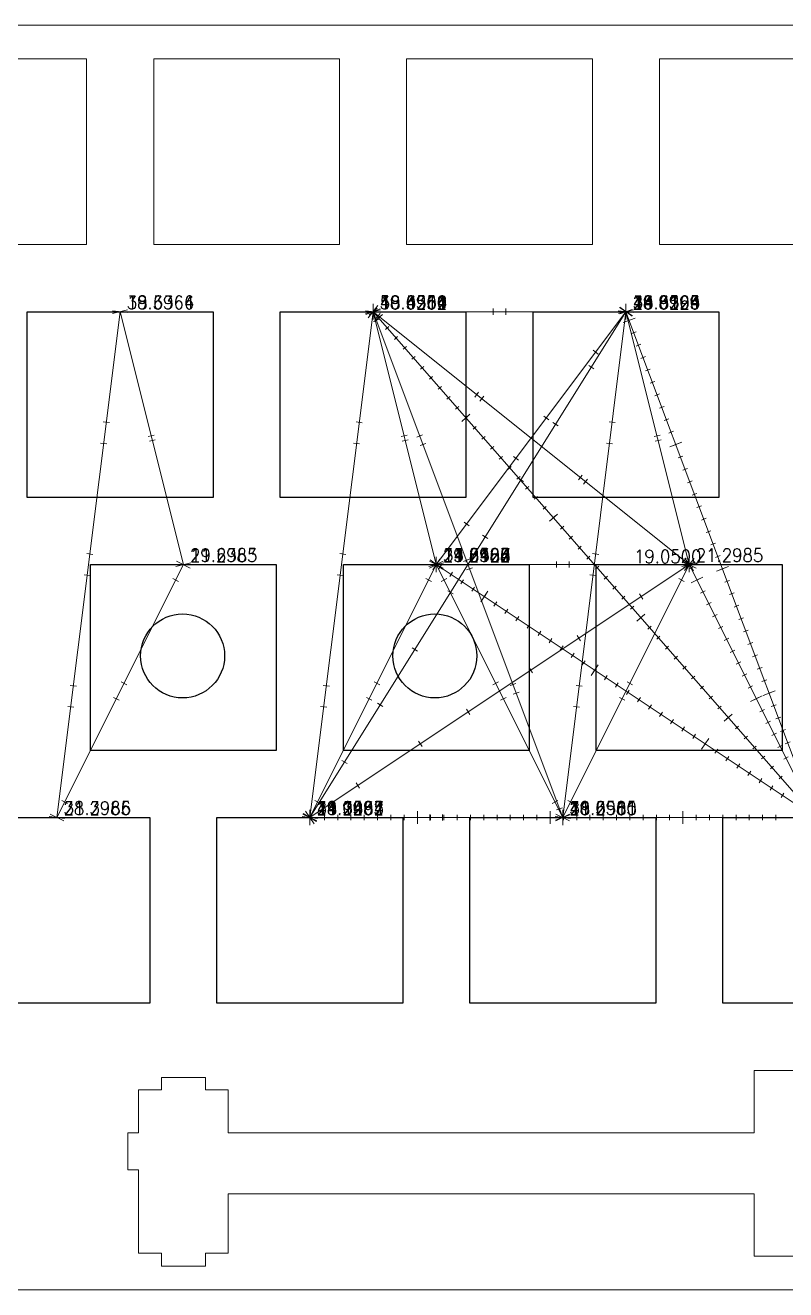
# Model space of a CAD drawing. Header units: millimetres. Extents: x 0 to 286, y 0 to 96.
# Drawn here: x 69.2 to 126.4, y 0.3 to 95.5 of the extents above; entities that cross this region are included whole.
import ezdxf

# ---------------------------------------------------------------- set-up
doc = ezdxf.new("R2010")
doc.units = ezdxf.units.MM
doc.layers.get('0').update_dxf_attribs({"lineweight": 5, "true_color": 0xffffff})
for name, color, linetype, lineweight, true_color in [('bkey', 94, 'Continuous', 5, 0x008000), ('dim0', 6, 'Continuous', 5, 0xff00ff), ('dim1', 3, 'Continuous', 5, 0x00ff00), ('dim2', 5, 'Continuous', 5, 0x0000ff), ('dim3', 4, 'Continuous', 5, 0x00ffff), ('dim4', 2, 'Continuous', 5, 0xffff00), ('dim5', 30, 'Continuous', 5, 0xff7f00), ('key-layer', 1, 'Continuous', 25, 0xff0000), ('main-keys', 2, 'Continuous', 25, 0xffff00)]:
    doc.layers.add(name, color=color, linetype=linetype, lineweight=lineweight, true_color=true_color)
doc.styles.add('textstyle13', font='')
doc.styles.add('textstyle14', font='')
doc.styles.add('textstyle15', font='')
doc.styles.add('textstyle16', font='')
doc.styles.add('textstyle17', font='')
doc.styles.add('textstyle18', font='')
doc.styles.add('textstyle19', font='')
doc.styles.add('textstyle20', font='')
doc.styles.add('textstyle21', font='')
doc.styles.add('textstyle22', font='')
doc.styles.add('textstyle23', font='')
doc.styles.add('textstyle24', font='')
doc.styles.add('textstyle26', font='')
doc.styles.add('textstyle27', font='')
doc.styles.add('textstyle28', font='')
doc.styles.add('textstyle30', font='')
doc.styles.add('textstyle31', font='')
doc.styles.add('textstyle32', font='')
doc.styles.add('textstyle33', font='')
doc.styles.add('textstyle34', font='')
doc.styles.add('textstyle35', font='')
doc.styles.add('textstyle36', font='')
doc.styles.add('textstyle37', font='')
doc.styles.add('textstyle38', font='')
doc.styles.add('textstyle40', font='')
doc.styles.add('textstyle41', font='')
doc.styles.add('textstyle42', font='')
doc.styles.add('textstyle43', font='')
doc.styles.add('textstyle47', font='')
doc.styles.add('textstyle48', font='')
doc.styles.add('textstyle49', font='')
doc.styles.add('textstyle50', font='')
doc.styles.add('textstyle74', font='')
doc.styles.add('textstyle76', font='')
doc.styles.add('textstyle85', font='')
doc.styles.add('textstyle86', font='')
doc.styles.add('textstyle96', font='')
doc.styles.add('textstyle97', font='')
doc.styles.get('textstyle13').set_extended_font_data('standard')
doc.styles.get('textstyle14').set_extended_font_data('standard')
doc.styles.get('textstyle15').set_extended_font_data('standard')
doc.styles.get('textstyle16').set_extended_font_data('standard')
doc.styles.get('textstyle17').set_extended_font_data('standard')
doc.styles.get('textstyle18').set_extended_font_data('standard')
doc.styles.get('textstyle19').set_extended_font_data('standard')
doc.styles.get('textstyle20').set_extended_font_data('standard')
doc.styles.get('textstyle21').set_extended_font_data('standard')
doc.styles.get('textstyle22').set_extended_font_data('standard')
doc.styles.get('textstyle23').set_extended_font_data('standard')
doc.styles.get('textstyle24').set_extended_font_data('standard')
doc.styles.get('textstyle26').set_extended_font_data('standard')
doc.styles.get('textstyle27').set_extended_font_data('standard')
doc.styles.get('textstyle28').set_extended_font_data('standard')
doc.styles.get('textstyle30').set_extended_font_data('standard')
doc.styles.get('textstyle31').set_extended_font_data('standard')
doc.styles.get('textstyle32').set_extended_font_data('standard')
doc.styles.get('textstyle33').set_extended_font_data('standard')
doc.styles.get('textstyle34').set_extended_font_data('standard')
doc.styles.get('textstyle35').set_extended_font_data('standard')
doc.styles.get('textstyle36').set_extended_font_data('standard')
doc.styles.get('textstyle37').set_extended_font_data('standard')
doc.styles.get('textstyle38').set_extended_font_data('standard')
doc.styles.get('textstyle40').set_extended_font_data('standard')
doc.styles.get('textstyle41').set_extended_font_data('standard')
doc.styles.get('textstyle42').set_extended_font_data('standard')
doc.styles.get('textstyle43').set_extended_font_data('standard')
doc.styles.get('textstyle47').set_extended_font_data('standard')
doc.styles.get('textstyle48').set_extended_font_data('standard')
doc.styles.get('textstyle49').set_extended_font_data('standard')
doc.styles.get('textstyle50').set_extended_font_data('standard')
doc.styles.get('textstyle74').set_extended_font_data('standard')
doc.styles.get('textstyle76').set_extended_font_data('standard')
doc.styles.get('textstyle85').set_extended_font_data('standard')
doc.styles.get('textstyle86').set_extended_font_data('standard')
doc.styles.get('textstyle96').set_extended_font_data('standard')
doc.styles.get('textstyle97').set_extended_font_data('standard')

msp = doc.modelspace()

# ---------------------------------------------------------------- linework, layer by layer
at = {"color": 0}
for p, q in [((0.095, 95.507), (285.845, 95.507)), ((59.77, 92.983), (73.769, 92.983)), ((73.769, 92.983), (73.769, 78.984)), ((78.82, 92.983), (92.819, 92.983)), ((78.82, 78.984), (78.82, 92.983)), ((92.819, 92.983), (92.819, 78.984)), ((97.868, 92.983), (111.869, 92.983)), ((97.868, 78.984), (97.868, 92.983)), ((111.869, 92.983), (111.869, 78.984)), ((116.918, 92.983), (130.919, 92.983)), ((116.918, 78.984), (116.918, 92.983)), ((73.769, 78.984), (59.77, 78.984)), ((92.819, 78.984), (78.82, 78.984)), ((111.869, 78.984), (97.868, 78.984)), ((130.919, 78.984), (116.918, 78.984)), ((69.295, 73.933), (83.294, 73.933)), ((69.295, 59.934), (69.295, 73.933)), ((83.294, 73.933), (83.294, 59.934)), ((88.345, 73.933), (102.344, 73.933)), ((88.345, 59.934), (88.345, 73.933)), ((102.344, 73.933), (102.344, 59.934)), ((107.395, 73.933), (121.394, 73.933)), ((107.395, 59.934), (107.395, 73.933)), ((121.394, 73.933), (121.394, 59.934)), ((83.294, 59.934), (69.295, 59.934)), ((102.344, 59.934), (88.345, 59.934)), ((121.394, 59.934), (107.395, 59.934)), ((74.057, 54.883), (88.056, 54.883)), ((74.057, 40.884), (74.057, 54.883)), ((88.056, 54.883), (88.056, 40.884)), ((93.107, 54.883), (107.107, 54.883)), ((93.107, 40.884), (93.107, 54.883)), ((107.107, 54.883), (107.107, 40.884)), ((112.157, 54.883), (126.157, 54.883)), ((112.157, 40.884), (112.157, 54.883)), ((126.157, 54.883), (126.157, 40.884)), ((88.056, 40.884), (74.057, 40.884)), ((107.107, 40.884), (93.107, 40.884)), ((126.157, 40.884), (112.157, 40.884)), ((64.532, 35.833), (78.531, 35.833)), ((78.531, 35.833), (78.531, 21.834)), ((83.582, 35.833), (97.582, 35.833)), ((83.582, 21.834), (83.582, 35.833)), ((97.582, 35.833), (97.582, 21.834)), ((102.632, 35.833), (116.632, 35.833)), ((102.632, 21.834), (102.632, 35.833)), ((116.632, 35.833), (116.632, 21.834)), ((121.682, 35.833), (135.682, 35.833)), ((121.682, 21.834), (121.682, 35.833)), ((78.531, 21.834), (64.532, 21.834)), ((97.582, 21.834), (83.582, 21.834)), ((116.632, 21.834), (102.632, 21.834)), ((135.682, 21.834), (121.682, 21.834)), ((82.713, 16.233), (79.412, 16.233)), ((79.412, 16.233), (79.412, 15.313)), ((82.713, 15.313), (82.713, 16.233)), ((124.062, 16.783), (124.062, 12.083)), ((138.063, 16.783), (124.062, 16.783)), ((79.412, 15.313), (77.687, 15.313)), ((77.687, 15.313), (77.687, 12.083)), ((84.438, 15.313), (82.713, 15.313)), ((84.438, 12.083), (84.438, 15.313)), ((77.687, 12.083), (76.863, 12.083)), ((76.863, 12.083), (76.863, 9.284)), ((124.062, 12.083), (84.438, 12.083)), ((76.863, 9.284), (77.687, 9.284)), ((77.687, 9.284), (77.687, 3.014)), ((84.438, 3.014), (84.438, 7.483)), ((84.438, 7.483), (124.062, 7.483)), ((124.062, 7.483), (124.062, 2.784)), ((77.687, 3.014), (79.412, 3.014)), ((79.412, 3.014), (79.412, 2.033)), ((82.713, 2.033), (82.713, 3.014)), ((82.713, 3.014), (84.438, 3.014)), ((79.412, 2.033), (82.713, 2.033)), ((124.062, 2.784), (138.063, 2.784)), ((285.845, 0.258), (0.095, 0.258))]:
    msp.add_line(p, q, dxfattribs=at)
at = {"layer": 'bkey'}
for p, q in [((95.041, 73.667), (95.648, 74.199)), ((128.682, 35.833), (95.344, 73.933)), ((95.453, 73.196), (96.06, 73.727)), ((95.635, 73.356), (95.878, 73.568)), ((113.941, 73.763), (114.848, 74.103)), ((114.184, 73.116), (115.09, 73.456)), ((128.682, 35.833), (114.395, 73.933)), ((114.456, 73.218), (114.818, 73.354)), ((96.294, 72.603), (96.537, 72.815)), ((114.807, 72.282), (115.17, 72.418)), ((96.952, 71.85), (97.195, 72.063)), ((115.158, 71.346), (115.521, 71.482)), ((97.611, 71.098), (97.854, 71.31)), ((98.269, 70.345), (98.512, 70.558)), ((115.509, 70.409), (115.872, 70.545)), ((98.928, 69.593), (99.171, 69.805)), ((115.86, 69.473), (116.223, 69.609)), ((99.586, 68.84), (99.829, 69.053)), ((116.211, 68.537), (116.574, 68.673)), ((100.245, 68.087), (100.488, 68.3)), ((116.562, 67.6), (116.925, 67.736)), ((100.903, 67.335), (101.146, 67.547)), ((101.562, 66.582), (101.805, 66.795)), ((116.914, 66.664), (117.276, 66.8)), ((102.038, 65.67), (102.645, 66.202)), ((102.22, 65.83), (102.463, 66.042)), ((117.265, 65.728), (117.627, 65.864)), ((102.879, 65.077), (103.122, 65.29)), ((117.616, 64.791), (117.979, 64.927)), ((103.537, 64.325), (103.78, 64.537)), ((117.695, 63.753), (118.602, 64.093)), ((117.967, 63.855), (118.33, 63.991)), ((104.196, 63.572), (104.439, 63.785)), ((104.854, 62.819), (105.097, 63.032)), ((118.318, 62.919), (118.681, 63.055)), ((105.513, 62.067), (105.756, 62.279)), ((118.669, 61.982), (119.032, 62.118)), ((106.171, 61.314), (106.414, 61.527)), ((119.02, 61.046), (119.383, 61.182)), ((106.83, 60.562), (107.073, 60.774)), ((107.488, 59.809), (107.731, 60.022)), ((119.371, 60.11), (119.734, 60.246)), ((108.147, 59.057), (108.39, 59.269)), ((119.723, 59.173), (120.085, 59.309)), ((108.623, 58.145), (109.23, 58.676)), ((108.805, 58.304), (109.048, 58.517)), ((120.074, 58.237), (120.436, 58.373)), ((109.464, 57.551), (109.707, 57.764)), ((120.425, 57.301), (120.788, 57.437)), ((110.122, 56.799), (110.365, 57.011)), ((110.781, 56.046), (111.024, 56.259)), ((120.776, 56.364), (121.139, 56.5)), ((99.839, 54.48), (100.376, 55.286)), ((111.439, 55.294), (111.682, 55.506)), ((121.127, 55.428), (121.49, 55.564)), ((128.682, 35.833), (100.107, 54.883)), ((100.285, 54.532), (100.5, 54.854)), ((101.117, 53.977), (101.332, 54.299)), ((112.098, 54.541), (112.341, 54.754)), ((118.724, 54.666), (119.59, 55.099)), ((119.117, 54.529), (119.464, 54.703)), ((128.682, 35.833), (119.157, 54.883)), ((121.206, 54.39), (122.113, 54.73)), ((121.478, 54.492), (121.841, 54.628)), ((101.949, 53.422), (102.164, 53.745)), ((112.756, 53.789), (112.999, 54.001)), ((119.305, 53.505), (120.171, 53.938)), ((119.564, 53.635), (119.911, 53.808)), ((121.829, 53.555), (122.192, 53.691)), ((102.781, 52.868), (102.996, 53.19)), ((103.452, 52.071), (103.989, 52.877)), ((103.613, 52.313), (103.828, 52.635)), ((113.415, 53.036), (113.658, 53.249)), ((114.073, 52.283), (114.316, 52.496)), ((120.012, 52.741), (120.358, 52.914)), ((122.18, 52.619), (122.543, 52.755)), ((104.445, 51.758), (104.66, 52.08)), ((105.277, 51.203), (105.492, 51.526)), ((114.732, 51.531), (114.975, 51.743)), ((120.459, 51.846), (120.805, 52.019)), ((122.532, 51.683), (122.894, 51.819)), ((106.109, 50.649), (106.324, 50.971)), ((115.208, 50.619), (115.816, 51.15)), ((115.39, 50.778), (115.633, 50.991)), ((120.906, 50.952), (121.253, 51.125)), ((122.883, 50.746), (123.245, 50.882)), ((106.941, 50.094), (107.156, 50.416)), ((107.773, 49.539), (107.988, 49.862)), ((116.049, 50.026), (116.292, 50.238)), ((121.353, 50.057), (121.7, 50.23)), ((123.234, 49.81), (123.596, 49.946)), ((108.605, 48.985), (108.82, 49.307)), ((109.437, 48.43), (109.652, 48.752)), ((116.707, 49.273), (116.95, 49.486)), ((117.366, 48.521), (117.609, 48.733)), ((121.801, 49.163), (122.147, 49.336)), ((123.585, 48.874), (123.948, 49.01)), ((110.269, 47.875), (110.484, 48.198)), ((111.102, 47.321), (111.316, 47.643)), ((118.024, 47.768), (118.267, 47.98)), ((122.248, 48.268), (122.594, 48.442)), ((123.936, 47.937), (124.299, 48.073)), ((111.772, 46.524), (112.31, 47.33)), ((111.934, 46.766), (112.148, 47.088)), ((118.683, 47.015), (118.926, 47.228)), ((122.695, 47.374), (123.041, 47.547)), ((124.287, 47.001), (124.65, 47.137)), ((112.766, 46.211), (112.98, 46.533)), ((113.598, 45.656), (113.813, 45.979)), ((119.341, 46.263), (119.584, 46.475)), ((120, 45.51), (120.243, 45.723)), ((123.142, 46.48), (123.489, 46.653)), ((123.589, 45.585), (123.936, 45.758)), ((124.638, 46.065), (125.001, 46.201)), ((114.43, 45.102), (114.645, 45.424)), ((115.262, 44.547), (115.477, 44.869)), ((120.658, 44.758), (120.901, 44.97)), ((123.777, 44.561), (124.643, 44.994)), ((124.037, 44.691), (124.383, 44.864)), ((124.717, 45.026), (125.624, 45.366)), ((124.989, 45.128), (125.352, 45.264)), ((116.094, 43.992), (116.309, 44.315)), ((121.317, 44.005), (121.56, 44.218)), ((124.484, 43.796), (124.83, 43.969)), ((125.341, 44.192), (125.703, 44.328)), ((116.926, 43.438), (117.141, 43.76)), ((117.758, 42.883), (117.973, 43.205)), ((121.793, 43.093), (122.401, 43.624)), ((121.975, 43.252), (122.218, 43.465)), ((124.931, 42.902), (125.278, 43.075)), ((125.692, 43.256), (126.054, 43.392)), ((118.59, 42.328), (118.805, 42.651)), ((119.422, 41.774), (119.637, 42.096)), ((122.634, 42.5), (122.877, 42.712)), ((123.293, 41.747), (123.535, 41.96)), ((125.378, 42.007), (125.725, 42.181)), ((126.043, 42.319), (126.405, 42.455)), ((120.093, 40.977), (120.63, 41.783)), ((120.254, 41.219), (120.469, 41.541)), ((121.086, 40.664), (121.301, 40.986)), ((123.951, 40.995), (124.194, 41.207)), ((125.825, 41.113), (126.172, 41.286)), ((126.394, 41.383), (126.757, 41.519)), ((121.918, 40.109), (122.133, 40.432)), ((124.61, 40.242), (124.852, 40.455)), ((126.273, 40.219), (126.619, 40.392)), ((122.75, 39.555), (122.965, 39.877)), ((123.582, 39), (123.797, 39.322)), ((125.268, 39.49), (125.511, 39.702)), ((124.414, 38.445), (124.629, 38.768)), ((125.246, 37.891), (125.461, 38.213)), ((125.927, 38.737), (126.169, 38.95)), ((126.078, 37.336), (126.293, 37.658)), ((90.582, 35.349), (90.582, 36.317)), ((98.682, 35.349), (98.682, 36.317)), ((108.682, 35.349), (108.682, 36.317)), ((109.632, 35.349), (109.632, 36.317)), ((118.682, 35.349), (118.682, 36.317)), ((118.682, 35.349), (118.682, 36.317)), ((128.682, 35.833), (90.582, 35.833)), ((90.682, 35.639), (90.682, 36.027)), ((91.682, 35.639), (91.682, 36.027)), ((92.682, 35.639), (92.682, 36.027)), ((93.682, 35.639), (93.682, 36.027)), ((94.682, 35.639), (94.682, 36.027)), ((95.682, 35.639), (95.682, 36.027)), ((96.682, 35.639), (96.682, 36.027)), ((97.682, 35.639), (97.682, 36.027)), ((98.682, 35.639), (98.682, 36.027)), ((99.682, 35.639), (99.682, 36.027)), ((100.682, 35.639), (100.682, 36.027)), ((101.682, 35.639), (101.682, 36.027)), ((102.682, 35.639), (102.682, 36.027)), ((103.682, 35.639), (103.682, 36.027)), ((104.682, 35.639), (104.682, 36.027)), ((105.682, 35.639), (105.682, 36.027)), ((106.682, 35.639), (106.682, 36.027)), ((107.682, 35.639), (107.682, 36.027)), ((108.682, 35.639), (108.682, 36.027)), ((128.682, 35.833), (109.632, 35.833)), ((109.682, 35.639), (109.682, 36.027)), ((109.682, 35.639), (109.682, 36.027)), ((110.682, 35.639), (110.682, 36.027)), ((110.682, 35.639), (110.682, 36.027)), ((111.682, 35.639), (111.682, 36.027)), ((111.682, 35.639), (111.682, 36.027)), ((112.682, 35.639), (112.682, 36.027)), ((112.682, 35.639), (112.682, 36.027)), ((113.682, 35.639), (113.682, 36.027)), ((113.682, 35.639), (113.682, 36.027)), ((114.682, 35.639), (114.682, 36.027)), ((114.682, 35.639), (114.682, 36.027)), ((115.682, 35.639), (115.682, 36.027)), ((115.682, 35.639), (115.682, 36.027)), ((116.682, 35.639), (116.682, 36.027)), ((116.682, 35.639), (116.682, 36.027)), ((117.682, 35.639), (117.682, 36.027)), ((117.682, 35.639), (117.682, 36.027)), ((118.682, 35.639), (118.682, 36.027)), ((118.682, 35.639), (118.682, 36.027)), ((119.682, 35.639), (119.682, 36.027)), ((119.682, 35.639), (119.682, 36.027)), ((120.682, 35.639), (120.682, 36.027)), ((120.682, 35.639), (120.682, 36.027)), ((121.682, 35.639), (121.682, 36.027)), ((121.682, 35.639), (121.682, 36.027)), ((122.682, 35.639), (122.682, 36.027)), ((122.682, 35.639), (122.682, 36.027)), ((123.682, 35.639), (123.682, 36.027)), ((123.682, 35.639), (123.682, 36.027)), ((124.682, 35.639), (124.682, 36.027)), ((124.682, 35.639), (124.682, 36.027)), ((125.682, 35.639), (125.682, 36.027)), ((125.682, 35.639), (125.682, 36.027))]:
    msp.add_line(p, q, dxfattribs=at)
at = {"layer": 'dim0'}
for p, q in [((95.707, 74.387), (94.981, 73.479)), ((95.344, 74.514), (95.344, 73.352)), ((114.394, 74.514), (114.394, 73.352)), ((76.294, 73.933), (71.532, 35.833)), ((76.871, 73.861), (75.718, 74.005)), ((76.858, 74.074), (75.731, 73.792)), ((76.294, 73.933), (81.057, 54.883)), ((95.344, 73.933), (90.582, 35.833)), ((95.921, 73.861), (94.768, 74.005)), ((95.908, 74.074), (94.781, 73.792)), ((95.888, 74.137), (94.8, 73.729)), ((95.344, 73.933), (114.394, 73.933)), ((95.344, 73.933), (100.107, 54.883)), ((95.344, 73.933), (119.157, 54.883)), ((95.344, 73.933), (109.632, 35.833)), ((105.344, 74.165), (105.344, 73.701)), ((103.298, 67.868), (103.008, 67.505)), ((75.285, 63.981), (74.823, 64.039)), ((78.945, 64.288), (78.494, 64.175)), ((94.335, 63.981), (93.873, 64.039)), ((97.995, 64.288), (97.544, 64.175)), ((99.073, 64.651), (98.638, 64.488)), ((111.107, 61.621), (110.817, 61.258)), ((102.585, 55.288), (102.149, 55.125)), ((118.916, 55.374), (118.625, 55.011)), ((119.52, 55.337), (118.794, 54.429)), ((81.62, 55.024), (80.493, 54.742)), ((100.671, 55.024), (99.544, 54.742)), ((74.044, 54.059), (73.583, 54.116)), ((93.094, 54.059), (92.633, 54.116)), ((106.096, 45.925), (105.661, 45.762)), ((72.804, 44.136), (72.343, 44.194)), ((91.854, 44.136), (91.393, 44.194)), ((109.607, 36.562), (109.172, 36.398)), ((72.108, 35.761), (70.955, 35.905)), ((91.158, 35.761), (90.005, 35.905)), ((110.176, 36.037), (109.088, 35.629))]:
    msp.add_line(p, q, dxfattribs=at)
at = {"layer": 'dim1'}
for p, q in [((75.731, 73.792), (76.858, 74.074)), ((81.057, 54.883), (76.294, 73.933)), ((94.781, 73.792), (95.908, 74.074)), ((100.107, 54.883), (95.344, 73.933)), ((100.107, 54.883), (114.394, 73.933)), ((113.93, 74.282), (114.859, 73.584)), ((111.921, 71.023), (112.293, 70.744)), ((78.406, 64.528), (78.857, 64.641)), ((97.456, 64.528), (97.907, 64.641)), ((105.921, 63.022), (106.293, 62.744)), ((100.107, 55.464), (100.107, 54.302)), ((119.157, 55.464), (119.157, 54.302)), ((81.057, 54.883), (71.532, 35.833)), ((80.493, 54.742), (81.62, 55.024)), ((81.576, 54.623), (80.537, 55.143)), ((100.107, 54.883), (90.582, 35.833)), ((99.544, 54.742), (100.671, 55.024)), ((100.627, 55.143), (99.588, 54.623)), ((100.627, 54.623), (99.588, 55.143)), ((99.643, 55.231), (100.572, 54.534)), ((100.107, 54.883), (119.157, 54.883)), ((100.107, 54.883), (109.632, 35.833)), ((110.107, 55.115), (110.107, 54.651)), ((76.793, 45.835), (76.377, 46.043)), ((95.843, 45.835), (95.427, 46.043)), ((104.787, 46.043), (104.372, 45.835)), ((72.32, 36.89), (71.905, 37.098)), ((91.371, 36.891), (90.955, 37.099)), ((109.259, 37.098), (108.844, 36.89)), ((72.051, 35.573), (71.012, 36.093)), ((91.101, 35.573), (90.062, 36.093)), ((110.152, 36.093), (109.113, 35.573))]:
    msp.add_line(p, q, dxfattribs=at)
at = {"layer": 'dim2'}
for p, q in [((71.532, 35.833), (76.294, 73.933)), ((75.718, 74.005), (76.871, 73.861)), ((90.582, 35.833), (95.344, 73.933)), ((90.582, 35.833), (114.394, 73.933)), ((94.768, 74.005), (95.921, 73.861)), ((113.902, 74.241), (114.887, 73.625)), ((111.585, 69.876), (111.979, 69.63)), ((75.022, 65.63), (75.483, 65.573)), ((94.072, 65.63), (94.533, 65.572)), ((106.285, 61.396), (106.679, 61.15)), ((73.782, 55.707), (74.243, 55.65)), ((92.832, 55.707), (93.293, 55.65)), ((118.835, 55.367), (119.48, 54.4)), ((71.532, 35.833), (81.057, 54.883)), ((80.537, 55.143), (81.576, 54.623)), ((90.582, 35.833), (100.107, 54.883)), ((90.582, 35.833), (119.157, 54.883)), ((99.588, 55.143), (100.627, 54.623)), ((80.268, 53.825), (80.684, 53.618)), ((99.319, 53.825), (99.734, 53.617)), ((100.985, 52.916), (101.379, 52.67)), ((115.415, 52.667), (115.672, 52.28)), ((107.094, 47.12), (107.352, 46.734)), ((72.542, 45.785), (73.003, 45.727)), ((91.592, 45.785), (92.053, 45.727)), ((75.796, 44.881), (76.212, 44.673)), ((94.846, 44.881), (95.262, 44.673)), ((95.685, 44.436), (96.079, 44.19)), ((98.773, 41.573), (99.031, 41.187)), ((90.26, 36.316), (90.904, 35.35)), ((90.582, 36.414), (90.582, 35.252)), ((109.632, 36.414), (109.632, 35.252)), ((70.955, 35.905), (72.108, 35.761)), ((71.012, 36.093), (72.051, 35.573)), ((90.005, 35.905), (91.158, 35.761)), ((90.062, 36.093), (91.101, 35.573)), ((90.089, 36.141), (91.075, 35.525)), ((90.582, 35.833), (109.632, 35.833)), ((100.582, 36.065), (100.582, 35.601))]:
    msp.add_line(p, q, dxfattribs=at)
at = {"layer": 'dim3'}
for p, q in [((95.344, 73.352), (95.344, 74.514)), ((114.394, 73.352), (114.394, 74.514)), ((114.394, 73.933), (90.582, 35.833)), ((114.394, 73.933), (95.344, 73.933)), ((114.394, 73.933), (100.107, 54.883)), ((104.394, 73.701), (104.394, 74.165)), ((114.394, 73.933), (109.632, 35.833)), ((114.971, 73.861), (113.818, 74.005)), ((114.958, 74.074), (113.831, 73.792)), ((114.887, 73.625), (113.902, 74.241)), ((114.859, 73.584), (113.93, 74.282)), ((114.394, 73.933), (119.157, 54.883)), ((108.58, 65.794), (108.209, 66.072)), ((109.291, 65.33), (108.897, 65.576)), ((113.385, 63.981), (112.924, 64.039)), ((117.045, 64.288), (116.594, 64.175)), ((102.581, 57.793), (102.209, 58.072)), ((103.991, 56.85), (103.597, 57.096)), ((100.572, 54.535), (99.643, 55.232)), ((119.721, 55.024), (118.594, 54.742)), ((112.145, 54.059), (111.683, 54.116)), ((98.691, 48.37), (98.297, 48.616)), ((110.904, 44.136), (110.443, 44.193)), ((93.392, 39.89), (92.997, 40.136)), ((91.075, 35.525), (90.089, 36.141)), ((110.209, 35.761), (109.056, 35.905))]:
    msp.add_line(p, q, dxfattribs=at)
at = {"layer": 'dim4'}
for p, q in [((94.981, 73.479), (95.707, 74.387)), ((119.157, 54.883), (95.344, 73.933)), ((95.586, 73.442), (95.876, 73.805)), ((113.831, 73.792), (114.958, 74.074)), ((119.157, 54.883), (114.394, 73.933)), ((103.395, 67.195), (103.685, 67.558)), ((116.506, 64.528), (116.957, 64.641)), ((111.203, 60.948), (111.494, 61.311)), ((100.107, 54.302), (100.107, 55.464)), ((118.794, 54.429), (119.52, 55.337)), ((119.48, 54.4), (118.835, 55.366)), ((119.157, 54.302), (119.157, 55.464)), ((119.157, 54.883), (90.582, 35.833)), ((119.157, 54.883), (100.107, 54.883)), ((109.157, 54.651), (109.157, 55.115)), ((119.157, 54.883), (109.632, 35.833)), ((118.594, 54.742), (119.721, 55.024)), ((119.677, 54.623), (118.638, 55.143)), ((110.966, 49.143), (110.708, 49.529)), ((114.893, 45.835), (114.477, 46.043)), ((102.645, 43.596), (102.387, 43.982)), ((94.325, 38.049), (94.067, 38.435)), ((90.904, 35.35), (90.26, 36.316)), ((110.421, 36.89), (110.005, 37.098)), ((110.152, 35.573), (109.113, 36.093))]:
    msp.add_line(p, q, dxfattribs=at)
at = {"layer": 'dim5'}
for p, q in [((94.8, 73.729), (95.888, 74.137)), ((109.632, 35.833), (95.344, 73.933)), ((95.369, 73.204), (95.805, 73.368)), ((109.632, 35.833), (114.394, 73.933)), ((113.818, 74.005), (114.971, 73.861)), ((113.122, 65.63), (113.584, 65.573)), ((98.881, 63.841), (99.316, 64.004)), ((111.882, 55.707), (112.343, 55.65)), ((99.588, 54.623), (100.627, 55.143)), ((109.632, 35.833), (100.107, 54.883)), ((102.392, 54.478), (102.827, 54.641)), ((109.632, 35.833), (119.157, 54.883)), ((118.638, 55.143), (119.677, 54.623)), ((100.48, 53.618), (100.896, 53.825)), ((118.369, 53.825), (118.784, 53.618)), ((110.642, 45.785), (111.103, 45.727)), ((104.952, 44.673), (105.368, 44.881)), ((105.903, 45.115), (106.339, 45.278)), ((113.897, 44.881), (114.312, 44.673)), ((90.582, 35.252), (90.582, 36.414)), ((109.632, 35.252), (109.632, 36.414)), ((109.632, 35.833), (90.582, 35.833)), ((99.632, 35.601), (99.632, 36.065)), ((109.056, 35.905), (110.209, 35.761)), ((109.088, 35.629), (110.176, 36.037)), ((109.113, 36.093), (110.152, 35.573)), ((109.113, 35.573), (110.152, 36.093))]:
    msp.add_line(p, q, dxfattribs=at)
at = {"layer": 'key-layer', "color": 1, "true_color": 0xff0000}
for p, q in [((69.295, 73.933), (83.294, 73.933)), ((69.295, 59.934), (69.295, 73.933)), ((83.294, 73.933), (83.294, 59.934)), ((88.345, 73.933), (102.344, 73.933)), ((88.345, 59.934), (88.345, 73.933)), ((102.344, 73.933), (102.344, 59.934)), ((107.395, 73.933), (121.394, 73.933)), ((107.395, 59.934), (107.395, 73.933)), ((121.394, 73.933), (121.394, 59.934)), ((83.294, 59.934), (69.295, 59.934)), ((102.344, 59.934), (88.345, 59.934)), ((121.394, 59.934), (107.395, 59.934)), ((74.057, 54.883), (88.056, 54.883)), ((74.057, 40.884), (74.057, 54.883)), ((88.056, 54.883), (88.056, 40.884)), ((93.107, 54.883), (107.107, 54.883)), ((93.107, 40.884), (93.107, 54.883)), ((107.107, 54.883), (107.107, 40.884)), ((112.157, 54.883), (126.157, 54.883)), ((112.157, 40.884), (112.157, 54.883)), ((126.157, 54.883), (126.157, 40.884)), ((88.056, 40.884), (74.057, 40.884)), ((107.107, 40.884), (93.107, 40.884)), ((126.157, 40.884), (112.157, 40.884)), ((64.532, 35.833), (78.531, 35.833)), ((78.531, 35.833), (78.531, 21.834)), ((83.582, 35.833), (97.582, 35.833)), ((83.582, 21.834), (83.582, 35.833)), ((97.582, 35.833), (97.582, 21.834)), ((102.632, 35.833), (116.632, 35.833)), ((102.632, 21.834), (102.632, 35.833)), ((116.632, 35.833), (116.632, 21.834)), ((121.682, 35.833), (135.682, 35.833)), ((121.682, 21.834), (121.682, 35.833)), ((78.531, 21.834), (64.532, 21.834)), ((97.582, 21.834), (83.582, 21.834)), ((116.632, 21.834), (102.632, 21.834)), ((135.682, 21.834), (121.682, 21.834))]:
    msp.add_line(p, q, dxfattribs=at)
at = {"layer": 'main-keys'}
for centre in [(81, 48), (100, 48)]:
    msp.add_circle(centre, 3.162, dxfattribs=at)

# ---------------------------------------------------------------- texts
at = {"layer": 'bkey', "char_height": 1, "attachment_point": 1}
for s, insert, style in [('50.6262', (95.844, 75.133), 'textstyle50'), ('40.6909', (114.895, 75.133), 'textstyle47'), ('34.3428', (100.607, 56.083), 'textstyle49'), ('21.2985', (119.657, 56.083), 'textstyle43'), ('38.1002', (91.082, 37.033), 'textstyle48'), ('19.0500', (110.132, 37.033), 'textstyle42')]:
    msp.add_mtext(s, dxfattribs=dict(at, insert=insert, style=style))
at = {"layer": 'dim0', "char_height": 1, "attachment_point": 1}
for s, insert, style in [('19.0500', (114.894, 75.133), 'textstyle13'), ('19.6363', (81.557, 56.083), 'textstyle76'), ('19.6364', (100.607, 56.083), 'textstyle14'), ('38.3966', (72.032, 37.033), 'textstyle74'), ('38.3967', (91.082, 37.033), 'textstyle18'), ('40.6911', (110.132, 37.033), 'textstyle19')]:
    msp.add_mtext(s, dxfattribs=dict(at, insert=insert, style=style))
at = {"layer": 'dim1', "char_height": 1, "attachment_point": 1}
for s, insert, style in [('19.6364', (76.794, 75.133), 'textstyle85'), ('19.6366', (95.844, 75.133), 'textstyle16'), ('23.8123', (114.894, 75.133), 'textstyle17'), ('19.0500', (115, 56), 'textstyle15'), ('21.2985', (72.032, 37.033), 'textstyle86'), ('21.2987', (91.082, 37.033), 'textstyle22'), ('21.2985', (110.132, 37.033), 'textstyle24')]:
    msp.add_mtext(s, dxfattribs=dict(at, insert=insert, style=style))
at = {"layer": 'dim2', "char_height": 1, "attachment_point": 1}
for s, insert, style in [('38.3966', (76.794, 75.133), 'textstyle96'), ('38.3966', (95.844, 75.133), 'textstyle21'), ('44.9294', (114.894, 75.133), 'textstyle27'), ('21.2985', (81.557, 56.083), 'textstyle97'), ('21.2987', (100.607, 56.083), 'textstyle23'), ('19.0505', (110.132, 37.033), 'textstyle20')]:
    msp.add_mtext(s, dxfattribs=dict(at, insert=insert, style=style))
at = {"layer": 'dim3', "char_height": 1, "attachment_point": 1}
for s, insert, style in [('19.0500', (95.844, 75.133), 'textstyle28'), ('23.8122', (100.607, 56.083), 'textstyle26'), ('44.9294', (91.082, 37.033), 'textstyle33'), ('38.3965', (110.132, 37.033), 'textstyle35')]:
    msp.add_mtext(s, dxfattribs=dict(at, insert=insert, style=style))
at = {"layer": 'dim4', "char_height": 1, "attachment_point": 1}
for s, insert, style in [('30.4954', (95.844, 75.133), 'textstyle32'), ('19.6364', (114.894, 75.133), 'textstyle34'), ('19.0500', (100.607, 56.083), 'textstyle30'), ('34.3433', (91.082, 37.033), 'textstyle40'), ('21.2985', (110.132, 37.033), 'textstyle31')]:
    msp.add_mtext(s, dxfattribs=dict(at, insert=insert, style=style))
at = {"layer": 'dim5', "char_height": 1, "attachment_point": 1}
for s, insert, style in [('40.6911', (95.844, 75.133), 'textstyle41'), ('38.3965', (114.894, 75.133), 'textstyle37'), ('21.2985', (100.607, 56.083), 'textstyle38'), ('19.0505', (91.082, 37.033), 'textstyle36')]:
    msp.add_mtext(s, dxfattribs=dict(at, insert=insert, style=style))

doc.saveas('drawing.dxf')
